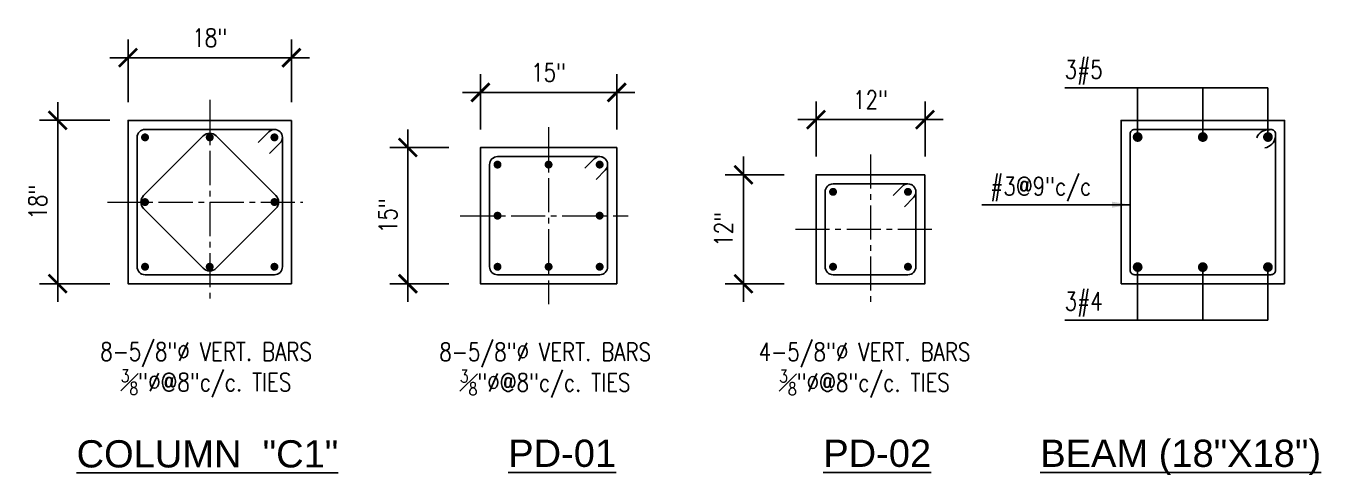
# Model space of a CAD drawing. Header units: inches. Extents: x 58342 to 61343, y 11242 to 14225.
# Drawn here: x 58866.5 to 59009.1, y 14079.4 to 14128.9 of the extents above; entities that cross this region are included whole.
import ezdxf

# ---------------------------------------------------------------- set-up
doc = ezdxf.new("R2010")
doc.units = ezdxf.units.IN
doc.header["$MEASUREMENT"] = 0
doc.header["$PDMODE"] = 3
doc.linetypes.add('CENTER2', pattern=[1.125, 0.75, -0.125, 0.125, -0.125])
for name, color, linetype in [('A-TEXT-P', 242, 'Continuous'), ('BOTT. BAR', 5, 'Continuous'), ('COL', 4, 'Continuous'), ('DIM', 2, 'Continuous'), ('DOT', 2, 'Continuous'), ('P-BEAM', 3, 'Continuous'), ('SEC', 3, 'Continuous'), ('Steel', 4, 'Continuous'), ('TEXT2', 3, 'Continuous')]:
    doc.layers.add(name, color=color, linetype=linetype)
doc.layers.add('GD', color=1, linetype='Continuous', lineweight=9)
doc.styles.add('16 scale', font='arial.ttf')
doc.styles.add('DIM 1_2 (A)', font='simplex.shx', dxfattribs={"width": 0.8})
doc.styles.add('DIM 3_8 (A)', font='simplex.shx', dxfattribs={"width": 0.8})
doc.dimstyles.new('DIM 1_2 (A)', dxfattribs={"dimtxt": 2, "dimasz": 2, "dimexe": 2, "dimexo": 2, "dimgap": 1, "dimtad": 1, "dimdec": 1, "dimzin": 3, "dimdsep": 46, "dimlunit": 4, "dimtxsty": 'DIM 1_2 (A)', "dimblk": 'ARCHTICK', "dimcen": 2, "dimdle": 2, "dimclrd": 2, "dimclre": 2, "dimclrt": 3, "dimadec": 0, "dimazin": 2, "dimtfac": 1, "dimtdec": 1, "dimtofl": 0, "dimtmove": 0, "dimatfit": 3, "dimfxl": 0, "dimtolj": 1, "dimtzin": 0, "dimlwd": -1, "dimlwe": -1, "dimarcsym": 0})

# ---------------------------------------------------------------- blocks, each defined once
blk = doc.blocks.new('_ARCHTICK')
at = {"color": 0, "linetype": 'ByBlock', "const_width": 0.15}
blk.add_lwpolyline([(-0.5, -0.5), (0.5, 0.5)], dxfattribs=at)
blk = doc.blocks.new('*D9')
at = {"layer": 'DEFPOINTS', "color": 0, "transparency": 16777216}
for p in [(58908.52, 14115.5), (58915.02, 14115.5), (58915.02, 14100.5)]:
    blk.add_point(p, dxfattribs=at)
at = {"layer": 'DIM', "color": 2, "transparency": 16777216}
for p, q in [((58908.52, 14098.5), (58908.52, 14117.5)), ((58913.02, 14115.5), (58906.52, 14115.5)), ((58913.02, 14100.5), (58906.52, 14100.5))]:
    blk.add_line(p, q, dxfattribs=at)
at = {"layer": 'DIM', "color": 2, "transparency": 16777216, "xscale": 2, "yscale": 2, "zscale": 2}
for p, rotation in [((58908.52, 14115.5), 90), ((58908.52, 14100.5), 270)]:
    blk.add_blockref('_ARCHTICK', p, dxfattribs=dict(at, rotation=rotation))
at = {"layer": 'DIM', "color": 3, "transparency": 16777216, "insert": (58906.33, 14108), "char_height": 2, "attachment_point": 5, "rotation": 90, "style": 'DIM 1_2 (A)'}
blk.add_mtext('\\A1;15"', dxfattribs=at)
blk = doc.blocks.new('*D10')
at = {"layer": 'DEFPOINTS', "color": 0, "transparency": 16777216}
for p in [(58931.52, 14121.58), (58916.52, 14115.5), (58931.52, 14115.5)]:
    blk.add_point(p, dxfattribs=at)
at = {"layer": 'DIM', "color": 2, "transparency": 16777216}
for p, q in [((58916.52, 14117.5), (58916.52, 14123.58)), ((58931.52, 14117.5), (58931.52, 14123.58)), ((58914.52, 14121.58), (58933.52, 14121.58))]:
    blk.add_line(p, q, dxfattribs=at)
at = {"layer": 'DIM', "color": 2, "transparency": 16777216, "xscale": 2, "yscale": 2, "zscale": 2, "rotation": 180}
blk.add_blockref('_ARCHTICK', (58916.52, 14121.58), dxfattribs=at)
at = {"layer": 'DIM', "color": 2, "transparency": 16777216, "xscale": 2, "yscale": 2, "zscale": 2}
blk.add_blockref('_ARCHTICK', (58931.52, 14121.58), dxfattribs=at)
at = {"layer": 'DIM', "color": 3, "transparency": 16777216, "insert": (58924.02, 14123.77), "char_height": 2, "attachment_point": 5, "style": 'DIM 1_2 (A)'}
blk.add_mtext('\\A1;15"', dxfattribs=at)
blk = doc.blocks.new('*D11')
at = {"layer": 'DEFPOINTS', "color": 0, "transparency": 16777216}
for p in [(58895.7, 14125.4), (58877.7, 14118.5), (58895.7, 14118.5)]:
    blk.add_point(p, dxfattribs=at)
at = {"layer": 'DIM', "color": 2, "transparency": 16777216}
for p, q in [((58877.7, 14120.5), (58877.7, 14127.4)), ((58895.7, 14120.5), (58895.7, 14127.4)), ((58875.7, 14125.4), (58897.7, 14125.4))]:
    blk.add_line(p, q, dxfattribs=at)
at = {"layer": 'DIM', "color": 2, "transparency": 16777216, "xscale": 2, "yscale": 2, "zscale": 2, "rotation": 180}
blk.add_blockref('_ARCHTICK', (58877.7, 14125.4), dxfattribs=at)
at = {"layer": 'DIM', "color": 2, "transparency": 16777216, "xscale": 2, "yscale": 2, "zscale": 2}
blk.add_blockref('_ARCHTICK', (58895.7, 14125.4), dxfattribs=at)
at = {"layer": 'DIM', "color": 3, "transparency": 16777216, "insert": (58886.7, 14127.59), "char_height": 2, "attachment_point": 5, "style": 'DIM 1_2 (A)'}
blk.add_mtext('\\A1;18"', dxfattribs=at)
blk = doc.blocks.new('*D12')
at = {"layer": 'DEFPOINTS', "color": 0, "transparency": 16777216}
for p in [(58877.7, 14118.5), (58869.96, 14100.5), (58877.7, 14100.5)]:
    blk.add_point(p, dxfattribs=at)
at = {"layer": 'DIM', "color": 2, "transparency": 16777216}
for p, q in [((58869.96, 14120.5), (58869.96, 14098.5)), ((58875.7, 14118.5), (58867.96, 14118.5)), ((58875.7, 14100.5), (58867.96, 14100.5))]:
    blk.add_line(p, q, dxfattribs=at)
at = {"layer": 'DIM', "color": 2, "transparency": 16777216, "xscale": 2, "yscale": 2, "zscale": 2}
for p, rotation in [((58869.96, 14118.5), 90), ((58869.96, 14100.5), 270)]:
    blk.add_blockref('_ARCHTICK', p, dxfattribs=dict(at, rotation=rotation))
at = {"layer": 'DIM', "color": 3, "transparency": 16777216, "insert": (58867.77, 14109.5), "char_height": 2, "attachment_point": 5, "rotation": 90, "style": 'DIM 1_2 (A)'}
blk.add_mtext('\\A1;18"', dxfattribs=at)
blk = doc.blocks.new('*D1092')
at = {"layer": 'DEFPOINTS', "color": 0, "transparency": 16777216}
for p in [(58945.47, 14112.5), (58951.97, 14112.5), (58951.97, 14100.5)]:
    blk.add_point(p, dxfattribs=at)
at = {"layer": 'DIM', "color": 2, "transparency": 16777216}
for p, q in [((58945.47, 14098.5), (58945.47, 14114.5)), ((58949.97, 14112.5), (58943.47, 14112.5)), ((58949.97, 14100.5), (58943.47, 14100.5))]:
    blk.add_line(p, q, dxfattribs=at)
at = {"layer": 'DIM', "color": 2, "transparency": 16777216, "xscale": 2, "yscale": 2, "zscale": 2}
for p, rotation in [((58945.47, 14112.5), 90), ((58945.47, 14100.5), 270)]:
    blk.add_blockref('_ARCHTICK', p, dxfattribs=dict(at, rotation=rotation))
at = {"layer": 'DIM', "color": 3, "transparency": 16777216, "insert": (58943.28, 14106.5), "char_height": 2, "attachment_point": 5, "rotation": 90, "style": 'DIM 1_2 (A)'}
blk.add_mtext('\\A1;12"', dxfattribs=at)
blk = doc.blocks.new('*D1093')
at = {"layer": 'DEFPOINTS', "color": 0, "transparency": 16777216}
for p in [(58965.47, 14118.58), (58953.47, 14112.5), (58965.47, 14112.5)]:
    blk.add_point(p, dxfattribs=at)
at = {"layer": 'DIM', "color": 2, "transparency": 16777216}
for p, q in [((58953.47, 14114.5), (58953.47, 14120.58)), ((58965.47, 14114.5), (58965.47, 14120.58)), ((58951.47, 14118.58), (58967.47, 14118.58))]:
    blk.add_line(p, q, dxfattribs=at)
at = {"layer": 'DIM', "color": 2, "transparency": 16777216, "xscale": 2, "yscale": 2, "zscale": 2, "rotation": 180}
blk.add_blockref('_ARCHTICK', (58953.47, 14118.58), dxfattribs=at)
at = {"layer": 'DIM', "color": 2, "transparency": 16777216, "xscale": 2, "yscale": 2, "zscale": 2}
blk.add_blockref('_ARCHTICK', (58965.47, 14118.58), dxfattribs=at)
at = {"layer": 'DIM', "color": 3, "transparency": 16777216, "insert": (58959.47, 14120.77), "char_height": 2, "attachment_point": 5, "style": 'DIM 1_2 (A)'}
blk.add_mtext('\\A1;12"', dxfattribs=at)

msp = doc.modelspace()

# ---------------------------------------------------------------- linework, layer by layer
at = {"layer": 'BOTT. BAR'}
msp.add_lwpolyline([(58988.5608365, 14101.4982585), (59003.5608365, 14101.4982585, 0.4142135624), (59004.0608365, 14101.9982585), (59004.0608365, 14116.9982585, 0.4142135624), (59003.5608365, 14117.4982585), (58988.5608365, 14117.4982585, 0.4142135624), (58988.0608365, 14116.9982585), (58988.0608365, 14101.9982585, 0.4142135624)], format="xyb", close=True, dxfattribs=at)
for centre, start, end in [((59003.3170917, 14116.0441718), 86.582345838, 157.630814298), ((59002.6530759, 14116.8790932), 279.359881933, 350.408350392)]:
    msp.add_arc(centre, 1.4277197, start, end, dxfattribs=at)
at = {"layer": 'COL', "color": 3}
for points in [[(58895.6992885, 14118.4982585), (58877.6992885, 14118.4982585), (58877.6992885, 14100.4982585), (58895.6992885, 14100.4982585), (58895.6992885, 14118.4982585)], [(58931.5173658, 14115.4982585), (58916.5173658, 14115.4982585), (58916.5173658, 14100.4982585), (58931.5173658, 14100.4982585), (58931.5173658, 14115.4982585)], [(58965.4668239, 14112.4982585), (58953.4668239, 14112.4982585), (58953.4668239, 14100.4982585), (58965.4668239, 14100.4982585), (58965.4668239, 14112.4982585)]]:
    msp.add_lwpolyline(points, dxfattribs=at)
at = {"layer": 'DOT', "const_width": 0.536}
for points in [[(58989.1546931, 14116.6603758, -1), (58988.6186931, 14116.6603758, -1)], [(58995.7928365, 14116.6603758, 1), (58996.3288365, 14116.6603758, 1)], [(59002.9669799, 14116.6603758, 1), (59003.5029799, 14116.6603758, 1)], [(58989.1546931, 14102.3361413, 1), (58988.6186931, 14102.3361413, 1)], [(58995.7928365, 14102.3361413, -1), (58996.3288365, 14102.3361413, -1)], [(59002.9669799, 14102.3361413, -1), (59003.5029799, 14102.3361413, -1)]]:
    msp.add_lwpolyline(points, format="xyb", close=True, dxfattribs=at)
at = {"layer": 'GD', "linetype": 'CENTER2', "ltscale": 5}
for p, q in [((58886.6992885, 14120.7482585), (58886.6992885, 14098.2482585)), ((58924.0173658, 14117.7482585), (58924.0173658, 14098.2482585)), ((58959.4668239, 14114.7482585), (58959.4668239, 14098.2482585)), ((58875.4492885, 14109.4982585), (58896.9492885, 14109.4982585)), ((58914.2673658, 14107.9982585), (58932.7673658, 14107.9982585)), ((58951.2168239, 14106.4982585), (58966.7168239, 14106.4982585))]:
    msp.add_line(p, q, dxfattribs=at)
at = {"layer": 'P-BEAM', "linetype": 'ByBlock', "ltscale": 8}
msp.add_lwpolyline([(58987.0608365, 14100.4982585), (59005.0608365, 14100.4982585), (59005.0608365, 14118.4982585), (58987.0608365, 14118.4982585)], close=True, dxfattribs=at)
at = {"layer": 'SEC', "color": 2}
for p, q in [((59003.2349799, 14122.078126), (58980.8578232, 14122.078126)), ((58988.8866931, 14116.6603758), (58988.8866931, 14122.078126)), ((58996.0608365, 14116.6603758), (58996.0608365, 14122.078126)), ((59003.2349799, 14116.6603758), (59003.2349799, 14122.078126)), ((58988.8866931, 14102.3361413), (58988.8866931, 14096.4904552)), ((58996.0608365, 14102.3361413), (58996.0608365, 14096.4904552)), ((59003.2349799, 14102.3361413), (59003.2349799, 14096.4904552)), ((59003.2349799, 14096.4904552), (58980.8578232, 14096.4904552))]:
    msp.add_line(p, q, dxfattribs=at)
at = {"layer": 'Steel', "color": 5}
for p, q in [((58885.9921817, 14116.7911517), (58879.4063953, 14110.2053653)), ((58893.9921817, 14110.2053653), (58887.4063953, 14116.7911517)), ((58879.4063953, 14108.7911517), (58885.9921817, 14102.2053653)), ((58887.4063953, 14102.2053653), (58893.9921817, 14108.7911517))]:
    msp.add_line(p, q, dxfattribs=at)
for points in [[(58893.8242885, 14117.4982585), (58879.5742885, 14117.4982585, 0.4142135624), (58878.6992885, 14116.6232585), (58878.6992885, 14102.3732585, 0.4142135624), (58879.5742885, 14101.4982585), (58893.8242885, 14101.4982585, 0.4142135624), (58894.6992885, 14102.3732585), (58894.6992885, 14116.6232585, 0.4142135624)], [(58929.6423658, 14114.4982585), (58918.3923658, 14114.4982585, 0.4142135624), (58917.5173658, 14113.6232585), (58917.5173658, 14102.3732585, 0.4142135624), (58918.3923658, 14101.4982585), (58929.6423658, 14101.4982585, 0.4142135624), (58930.5173658, 14102.3732585), (58930.5173658, 14113.6232585, 0.4142135624)], [(58963.5918239, 14111.4982585), (58955.3418239, 14111.4982585, 0.4142135624), (58954.4668239, 14110.6232585), (58954.4668239, 14102.3732585, 0.4142135624), (58955.3418239, 14101.4982585), (58963.5918239, 14101.4982585, 0.4142135624), (58964.4668239, 14102.3732585), (58964.4668239, 14110.6232585, 0.4142135624)]]:
    msp.add_lwpolyline(points, format="xyb", close=True, dxfattribs=at)
at = {"layer": 'Steel', "const_width": 0.4375}
for points in [[(58879.3555385, 14116.6232585, 1), (58879.7930385, 14116.6232585, 1)], [(58886.4805385, 14116.6232585, 1), (58886.9180385, 14116.6232585, 1)], [(58893.6055385, 14116.6232585, 1), (58894.0430385, 14116.6232585, 1)], [(58918.1736158, 14113.6232585, 1), (58918.6111158, 14113.6232585, 1)], [(58923.7986158, 14113.6232585, 1), (58924.2361158, 14113.6232585, 1)], [(58929.4236158, 14113.6232585, 1), (58929.8611158, 14113.6232585, 1)], [(58955.1230739, 14110.6232585, 1), (58955.5605739, 14110.6232585, 1)], [(58963.3730739, 14110.6232585, 1), (58963.8105739, 14110.6232585, 1)], [(58879.3555385, 14109.4982585, 1), (58879.7930385, 14109.4982585, 1)], [(58893.6055385, 14109.4982585, 1), (58894.0430385, 14109.4982585, 1)], [(58918.1736158, 14107.9982585, 1), (58918.6111158, 14107.9982585, 1)], [(58929.4236158, 14107.9982585, 1), (58929.8611158, 14107.9982585, 1)], [(58879.3555385, 14102.3732585, 1), (58879.7930385, 14102.3732585, 1)], [(58886.4805385, 14102.3732585, 1), (58886.9180385, 14102.3732585, 1)], [(58893.6055385, 14102.3732585, 1), (58894.0430385, 14102.3732585, 1)], [(58918.1736158, 14102.3732585, 1), (58918.6111158, 14102.3732585, 1)], [(58923.7986158, 14102.3732585, 1), (58924.2361158, 14102.3732585, 1)], [(58929.4236158, 14102.3732585, 1), (58929.8611158, 14102.3732585, 1)], [(58955.1230739, 14102.3732585, 1), (58955.5605739, 14102.3732585, 1)], [(58963.3730739, 14102.3732585, 1), (58963.8105739, 14102.3732585, 1)]]:
    msp.add_lwpolyline(points, format="xyb", close=True, dxfattribs=at)
at = {"layer": 'Steel', "color": 5}
for points in [[(58892.0308218, 14116.0672287), (58893.20557, 14117.241977, -1), (58894.4430069, 14116.0045401), (58893.2682586, 14114.8297918)], [(58928.0103007, 14113.2286303), (58929.0236474, 14114.241977, -1), (58930.2610842, 14113.0045401), (58929.2477375, 14111.9911934)], [(58961.9597588, 14110.2286303), (58962.9731055, 14111.241977, -1), (58964.2105424, 14110.0045401), (58963.1971957, 14108.9911934)]]:
    msp.add_lwpolyline(points, format="xyb", dxfattribs=at)
for centre, start, end in [((58886.6992885, 14116.084045), 45, 135), ((58880.113502, 14109.4982585), 135, 225), ((58893.2850749, 14109.4982585), 315, 45), ((58886.6992885, 14102.9124721), 225, 315)]:
    msp.add_arc(centre, 1, start, end, dxfattribs=at)

# ---------------------------------------------------------------- texts
at = {"layer": 'A-TEXT-P', "color": 4, "char_height": 3, "width": 863.781156634, "attachment_point": 1, "style": '16 scale'}
for s, insert in [('\\A1;{\\LBEAM (18"X18")}', (58978.1645279, 14083.3306341)), ('\\A1;{\\LCOLUMN  "C1"}', (58872.0366276, 14083.2690783)), ('\\A1;{\\LPD-01}', (58919.5733649, 14083.3306341)), ('\\A1;{\\LPD-02}', (58954.2662095, 14083.3306341))]:
    msp.add_mtext(s, dxfattribs=dict(at, insert=insert))
at = {"layer": 'TEXT2', "style": 'DIM 3_8 (A)', "width": 0.8}
for s, p in [('3#5', (58980.8508706, 14123.0989933)), ('#3@9"c/c', (58972.6614452, 14110.2458625)), ('3#4', (58980.8508706, 14097.570925))]:
    msp.add_text(s, height=2, dxfattribs=at).set_placement(p)
at = {"layer": 'TEXT2', "char_height": 2, "attachment_point": 5, "style": 'DIM 3_8 (A)'}
for s, insert in [('\\A1;8-5/8"%%C VERT. BARS', (58886.2936946, 14092.6936331)), ('\\A1;8-5/8"%%C VERT. BARS', (58923.6439431, 14092.6609053)), ('\\A1;4-5/8"%%C VERT. BARS', (58958.8097028, 14092.6609053)), ('\\A1;{\\H0.7x;\\S3#8;}"%%C@8"c/c. TIES', (58886.2936946, 14089.531526)), ('\\A1;{\\H0.7x;\\S3#8;\\H1.4286x;"%%C@8"c/c. TIES}', (58923.6439431, 14089.4987982)), ('\\A1;{\\H0.7x;\\S3#8;\\H1.4286x;"%%C@8"c/c. TIES}', (58958.8097028, 14089.4987982))]:
    msp.add_mtext(s, dxfattribs=dict(at, insert=insert))

# ---------------------------------------------------------------- dimensions: what is measured, and where the dimension line sits
at = {"layer": 'DIM'}
for base, p1, p2, text, picture, middle in [((58895.6992885, 14125.3969617), (58877.6992885, 14118.4982585), (58895.6992885, 14118.4982585), '18"', '*D11', (58886.6992885, 14127.5874379)), ((58931.5173658, 14121.57995), (58916.5173658, 14115.4982585), (58931.5173658, 14115.4982585), '15"', '*D10', (58924.0173658, 14123.7704262)), ((58965.4668239, 14118.57995), (58953.4668239, 14112.4982585), (58965.4668239, 14112.4982585), '12"', '*D1093', (58959.4668239, 14120.7704262))]:
    dim = msp.add_linear_dim(base=base, p1=p1, p2=p2, text=text, dimstyle='DIM 1_2 (A)', dxfattribs=at)
    dim.commit()
    dim.dimension.update_dxf_attribs({"geometry": picture, "text_midpoint": middle})
for base, p1, p2, angle, text, picture, middle in [((58869.9585584, 14100.4982585), (58877.6992885, 14118.4982585), (58877.6992885, 14100.4982585), 90, '18"', '*D12', (58867.7680822, 14109.4982585)), ((58908.5173658, 14115.4982585), (58915.0173658, 14100.4982585), (58915.0173658, 14115.4982585), 270, '15"', '*D9', (58906.3268896, 14107.9982585)), ((58945.4668239, 14112.4982585), (58951.9668239, 14100.4982585), (58951.9668239, 14112.4982585), 270, '12"', '*D1092', (58943.2763477, 14106.4982585))]:
    dim = msp.add_linear_dim(base=base, p1=p1, p2=p2, angle=angle, text=text, dimstyle='DIM 1_2 (A)', dxfattribs=at)
    dim.commit()
    dim.dimension.update_dxf_attribs({"geometry": picture, "text_midpoint": middle})

# ---------------------------------------------------------------- leaders
msp.add_leader([(58988.0691339, 14109.2082103), (58971.7250818, 14109.2082103)], dimstyle='DIM 1_2 (A)', override={"dimasz": 2}, dxfattribs=at)

doc.saveas('drawing.dxf')
